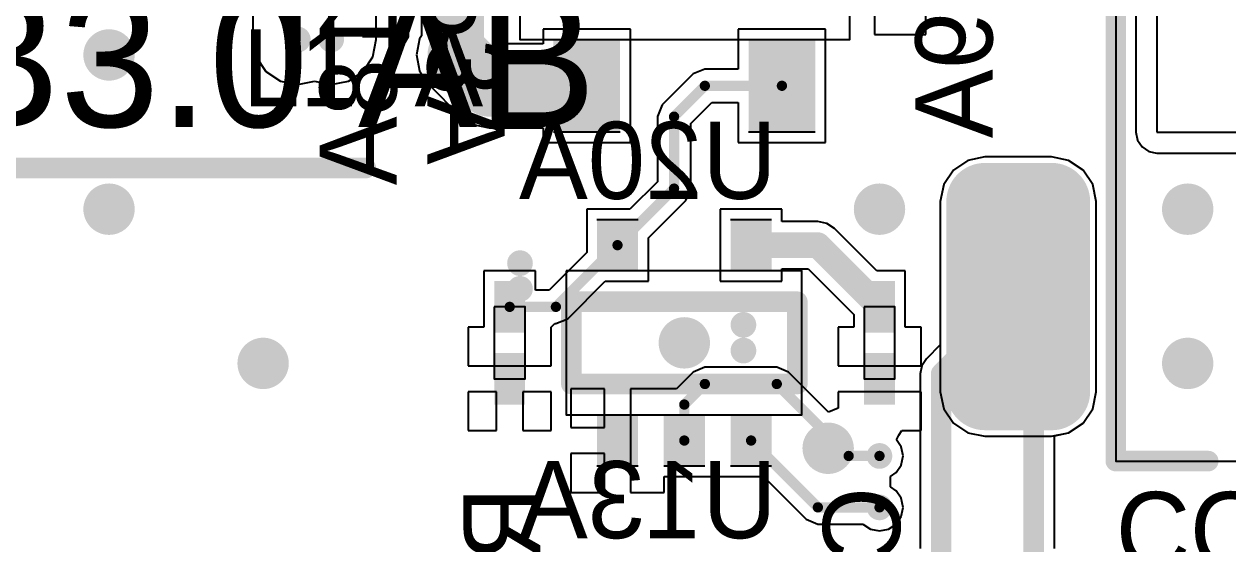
# Model space of a CAD drawing. Header units: millimetres. Extents: x 15 to 122, y 23 to 96.
# Drawn here: x 75.67 to 87.39, y 80.74 to 85.8 of the extents above; entities that cross this region are included whole.
import ezdxf

# ---------------------------------------------------------------- set-up
doc = ezdxf.new("R2010")
doc.units = ezdxf.units.MM
for name, color, linetype in [('Bottom Modules', 3, 'Continuous'), ('BottomLayer', 5, 'Continuous'), ('BottomOverlay', 54, 'Continuous'), ('BottomPaste', 16, 'Continuous'), ('TopLayer', 1, 'Continuous'), ('TopOverlay', 2, 'Continuous'), ('TopSolder', 216, 'Continuous'), ('Upper Modules', 80, 'Continuous')]:
    doc.layers.add(name, color=color, linetype=linetype)
doc.styles.get("Standard").update_dxf_attribs({"font": 'ARExthalf2.shx', "width": 0.1})

msp = doc.modelspace()

# ---------------------------------------------------------------- linework, layer by layer
at = {"layer": 'Bottom Modules'}
for p, q in [((81.475, 84.75), (80.825, 84.75)), ((83.375, 84.75), (82.725, 84.75)), ((81.25, 83.9), (81.65, 83.9)), ((82.55, 83.9), (82.95, 83.9)), ((81.65, 81.5), (81.25, 81.5)), ((82.3, 81.5), (81.9, 81.5)), ((82.95, 81.5), (82.55, 81.5))]:
    msp.add_line(p, q, dxfattribs=at)
for points in [[(80.5, 87.15), (80.5, 85.65), (83.712, 85.65), (83.712, 87.15)], [(80.95, 83.4), (80.95, 82), (83.243, 82), (83.243, 83.4)], [(80.25, 83.05), (80.25, 82.35), (80.55, 82.35), (80.55, 83.05)], [(83.85, 83.05), (83.85, 82.35), (84.15, 82.35), (84.15, 83.05)]]:
    msp.add_lwpolyline(points, close=True, dxfattribs=at)
at = {"layer": 'BottomLayer'}
for p, q in [((86.496, 94.796), (86.496, 84.75)), ((84.45, 85.7), (84.45, 86.329)), ((83.95, 86.038), (83.95, 85.7)), ((79.543, 85.9), (79.543, 85.686)), ((80.257, 85.72), (80.257, 85.9)), ((79.543, 85.686), (79.523, 85.656)), ((80.369, 85.608), (80.257, 85.72)), ((81.575, 85.75), (80.725, 85.75)), ((80.725, 85.75), (80.725, 85.608)), ((81.575, 84.65), (81.575, 85.75)), ((83.475, 85.75), (82.625, 85.75)), ((82.625, 85.75), (82.625, 85.362)), ((83.475, 84.65), (83.475, 85.75)), ((83.95, 85.7), (84.45, 85.7)), ((79.523, 85.656), (79.492, 85.5)), ((80.725, 85.608), (80.369, 85.608)), ((79.492, 85.5), (79.523, 85.344)), ((79.523, 85.344), (79.612, 85.212)), ((82.185, 85.315), (81.885, 85.015)), ((82.3, 85.362), (82.185, 85.315)), ((82.625, 85.362), (82.3, 85.362)), ((79.612, 85.212), (79.912, 84.912)), ((81.885, 85.015), (81.838, 84.9)), ((82.162, 84.833), (82.367, 85.038)), ((82.367, 85.038), (82.625, 85.038)), ((82.625, 85.038), (82.625, 84.65)), ((79.912, 84.912), (79.912, 84.912)), ((79.912, 84.912), (80.044, 84.823)), ((81.838, 84.9), (81.838, 84.267)), ((80.044, 84.823), (80.044, 84.823)), ((80.044, 84.823), (80.044, 84.823)), ((80.044, 84.823), (80.044, 84.823)), ((80.044, 84.823), (80.044, 84.823)), ((80.044, 84.823), (80.044, 84.823)), ((80.044, 84.823), (80.2, 84.792)), ((80.2, 84.792), (80.725, 84.792)), ((80.725, 84.792), (80.725, 84.65)), ((82.162, 84.2), (82.162, 84.833)), ((86.496, 84.75), (86.512, 84.672)), ((80.725, 84.65), (81.575, 84.65)), ((82.625, 84.65), (83.475, 84.65)), ((86.512, 84.672), (86.556, 84.606)), ((85.025, 84.508), (84.859, 84.475)), ((85.675, 84.508), (85.025, 84.508)), ((85.841, 84.475), (85.675, 84.508)), ((86.556, 84.606), (86.622, 84.562)), ((86.622, 84.562), (86.7, 84.546)), ((86.7, 84.546), (99.7, 84.546)), ((84.719, 84.381), (84.625, 84.241)), ((84.859, 84.475), (84.719, 84.381)), ((85.981, 84.381), (85.841, 84.475)), ((86.075, 84.241), (85.981, 84.381)), ((81.838, 84.267), (81.57, 84)), ((82.115, 84.085), (82.162, 84.2)), ((82.162, 84.2), (82.162, 84.2)), ((82.162, 84.2), (82.162, 84.2)), ((82.162, 84.2), (82.162, 84.2)), ((84.625, 84.241), (84.592, 84.075)), ((86.108, 84.075), (86.075, 84.241)), ((81.75, 83.72), (82.115, 84.085)), ((84.592, 84.075), (84.592, 82.225)), ((86.108, 82.225), (86.108, 84.075)), ((81.57, 84), (81.15, 84)), ((81.15, 84), (81.15, 83.58)), ((83.05, 84), (82.45, 84)), ((82.45, 84), (82.45, 83.3)), ((83.05, 83.879), (83.05, 84)), ((83.4, 83.879), (83.05, 83.879)), ((83.488, 83.862), (83.4, 83.879)), ((83.562, 83.812), (83.488, 83.862)), ((83.974, 83.4), (83.562, 83.812)), ((81.75, 83.3), (81.75, 83.72)), ((81.15, 83.58), (80.783, 83.212)), ((80.65, 83.4), (80.15, 83.4)), ((80.15, 83.4), (80.15, 82.854)), ((80.65, 83.212), (80.65, 83.4)), ((83.05, 83.3), (83.05, 83.421)), ((83.05, 83.421), (83.305, 83.421)), ((83.305, 83.421), (83.75, 82.976)), ((84.25, 83.4), (83.974, 83.4)), ((84.25, 82.854), (84.25, 83.4)), ((80.783, 83.212), (80.65, 83.212)), ((80.965, 82.935), (81.33, 83.3)), ((81.33, 83.3), (81.75, 83.3)), ((82.45, 83.3), (83.05, 83.3)), ((83.75, 82.976), (83.75, 82.854)), ((80.15, 82.854), (79.996, 82.854)), ((79.996, 82.854), (79.996, 82.477)), ((80.804, 82.854), (80.838, 82.888)), ((80.804, 82.477), (80.804, 82.854)), ((80.804, 82.854), (80.804, 82.854)), ((80.804, 82.854), (80.804, 82.854)), ((80.838, 82.888), (80.85, 82.888)), ((80.85, 82.888), (80.965, 82.935)), ((83.75, 82.854), (83.596, 82.854)), ((83.596, 82.854), (83.596, 82.477)), ((84.404, 82.854), (84.25, 82.854)), ((84.404, 82.477), (84.404, 82.854)), ((79.996, 82.477), (80.804, 82.477)), ((82.185, 82.415), (82.024, 82.254)), ((82.3, 82.462), (82.185, 82.415)), ((83, 82.462), (82.3, 82.462)), ((83.115, 82.415), (83, 82.462)), ((83.504, 82.026), (83.115, 82.415)), ((83.596, 82.477), (84.404, 82.477)), ((80.273, 82.223), (79.996, 82.223)), ((79.996, 82.223), (79.996, 81.846)), ((80.273, 81.846), (80.273, 82.223)), ((80.804, 82.223), (80.527, 82.223)), ((80.527, 82.223), (80.527, 81.846)), ((80.804, 81.846), (80.804, 82.223)), ((81.323, 82.254), (80.996, 82.254)), ((80.996, 82.254), (80.996, 81.877)), ((81.323, 81.877), (81.323, 82.254)), ((81.904, 82.254), (81.577, 82.254)), ((81.577, 82.254), (81.577, 81.75)), ((82.024, 82.254), (81.904, 82.254)), ((81.904, 82.254), (81.904, 82.254)), ((84.404, 82.223), (83.596, 82.223)), ((83.596, 82.223), (83.596, 82.064)), ((84.404, 81.846), (84.404, 82.223)), ((84.592, 82.225), (84.625, 82.059)), ((86.075, 82.059), (86.108, 82.225)), ((83.596, 82.064), (83.504, 82.026)), ((84.625, 82.059), (84.719, 81.919)), ((85.981, 81.919), (86.075, 82.059)), ((84.719, 81.919), (84.859, 81.825)), ((85.841, 81.825), (85.981, 81.919)), ((79.996, 81.846), (80.273, 81.846)), ((80.527, 81.846), (80.804, 81.846)), ((80.996, 81.877), (81.323, 81.877)), ((84.165, 81.758), (84.189, 81.802)), ((84.189, 81.802), (84.218, 81.846)), ((84.218, 81.846), (84.404, 81.846)), ((84.859, 81.825), (85.025, 81.792)), ((85.675, 81.792), (85.841, 81.825)), ((81.577, 81.75), (81.577, 81.246)), ((84.212, 81.688), (84.165, 81.758)), ((84.229, 81.6), (84.212, 81.688)), ((85.025, 81.792), (85.675, 81.792)), ((81.323, 81.623), (80.996, 81.623)), ((80.996, 81.623), (80.996, 81.246)), ((81.323, 81.246), (81.323, 81.623)), ((84.212, 81.512), (84.229, 81.6)), ((84.162, 81.438), (84.212, 81.512)), ((81.904, 81.246), (81.904, 81.4)), ((81.904, 81.4), (82.4, 81.4)), ((82.4, 81.4), (82.4, 81.4)), ((82.4, 81.4), (82.4, 81.4)), ((82.4, 81.4), (82.4, 81.4)), ((82.4, 81.4), (82.45, 81.4)), ((82.45, 81.4), (82.45, 81.4)), ((82.45, 81.4), (82.87, 81.4)), ((82.87, 81.4), (83.285, 80.985)), ((84.106, 81.4), (84.162, 81.438)), ((84.106, 81.3), (84.106, 81.4)), ((80.996, 81.246), (81.323, 81.246)), ((81.577, 81.246), (81.904, 81.246)), ((84.162, 81.262), (84.106, 81.3)), ((84.212, 81.188), (84.162, 81.262)), ((84.229, 81.1), (84.212, 81.188)), ((84.212, 81.012), (84.229, 81.1)), ((83.285, 80.985), (83.285, 80.985)), ((83.285, 80.985), (83.285, 80.985)), ((83.285, 80.985), (83.285, 80.985)), ((83.285, 80.985), (83.285, 80.985)), ((83.285, 80.985), (83.4, 80.938)), ((84.162, 80.938), (84.212, 81.012)), ((83.4, 80.938), (83.838, 80.938)), ((83.838, 80.938), (83.912, 80.888)), ((83.912, 80.888), (84, 80.871)), ((84, 80.871), (84.088, 80.888)), ((84.088, 80.888), (84.162, 80.938))]:
    msp.add_line(p, q, dxfattribs=at)
for points, const_width in [([(79.9, 85.5), (79.9, 85.9)], 0.5), ([(79.9, 85.5), (80.2, 85.2)], 0.6), ([(80.2, 85.2), (81.15, 85.2)], 0.6), ([(82, 84.9), (82.3, 85.2)], 0.1), ([(82.3, 85.2), (83.05, 85.2)], 0.1), ([(82, 84.2), (82, 84.9)], 0.1), ([(81.45, 83.65), (82, 84.2)], 0.1), ([(80.85, 83.05), (81.45, 83.65)], 0.1), ([(82.75, 83.65), (83, 83.65)], 0.25), ([(83, 83.65), (83.4, 83.65)], 0.25), ([(83.4, 83.65), (84, 83.05)], 0.25), ([(80.4, 83.05), (80.85, 83.05)], 0.1), ([(82.1, 82.1), (82.3, 82.3)], 0.1), ([(82.3, 82.3), (83, 82.3)], 0.1), ([(83, 82.3), (83.7, 81.6)], 0.1), ([(82.1, 81.75), (82.1, 82.1)], 0.1), ([(82.75, 81.75), (83.4, 81.1)], 0.1), ([(83.7, 81.6), (84, 81.6)], 0.1), ([(83.4, 81.1), (84, 81.1)], 0.1)]:
    msp.add_lwpolyline(points, dxfattribs=dict(at, const_width=const_width))
for points, const_width in [([(79.775, 85.9, 1), (80.025, 85.9, 1)], 0.25), ([(79.75, 85.5, 1), (80.05, 85.5, 1)], 0.3), ([(79.812, 85.675, 1), (79.937, 85.675, 1)], 0.125), ([(76.375, 85.5, 1), (76.625, 85.5, 1)], 0.25), ([(79.775, 85.5, 1), (80.025, 85.5, 1)], 0.25), ([(79.812, 85.425, 1), (79.937, 85.425, 1)], 0.125), ([(80.05, 85.2, 1), (80.35, 85.2, 1)], 0.3), ([(80.05, 85.2, 1), (80.35, 85.2, 1)], 0.3), ([(81, 85.2, 1), (81.3, 85.2, 1)], 0.3), ([(82.275, 85.2, 1), (82.325, 85.2, 1)], 0.05), ([(82.275, 85.2, 1), (82.325, 85.2, 1)], 0.05), ([(83.025, 85.2, 1), (83.075, 85.2, 1)], 0.05), ([(81.975, 84.9, 1), (82.025, 84.9, 1)], 0.05), ([(81.975, 84.9, 1), (82.025, 84.9, 1)], 0.05), ([(84.863, 84.075, 1), (85.188, 84.075, 1)], 0.325), ([(85.513, 84.075, 1), (85.838, 84.075, 1)], 0.325), ([(76.375, 84, 1), (76.625, 84, 1)], 0.25), ([(81.975, 84.2, 1), (82.025, 84.2, 1)], 0.05), ([(81.975, 84.2, 1), (82.025, 84.2, 1)], 0.05), ([(83.875, 84, 1), (84.125, 84, 1)], 0.25), ([(86.875, 84, 1), (87.125, 84, 1)], 0.25), ([(81.425, 83.65, 1), (81.475, 83.65, 1)], 0.05), ([(81.425, 83.65, 1), (81.475, 83.65, 1)], 0.05), ([(82.687, 83.65, 1), (82.812, 83.65, 1)], 0.125), ([(82.938, 83.65, 1), (83.063, 83.65, 1)], 0.125), ([(82.938, 83.65, 1), (83.063, 83.65, 1)], 0.125), ([(82.938, 83.65, 1), (83.063, 83.65, 1)], 0.125), ([(83.337, 83.65, 1), (83.462, 83.65, 1)], 0.125), ([(83.337, 83.65, 1), (83.462, 83.65, 1)], 0.125), ([(80.375, 83.05, 1), (80.425, 83.05, 1)], 0.05), ([(80.825, 83.05, 1), (80.875, 83.05, 1)], 0.05), ([(80.825, 83.05, 1), (80.875, 83.05, 1)], 0.05), ([(83.937, 83.05, 1), (84.062, 83.05, 1)], 0.125), ([(81.975, 82.7, 1), (82.225, 82.7, 1)], 0.25), ([(77.875, 82.5, 1), (78.125, 82.5, 1)], 0.25), ([(86.875, 82.5, 1), (87.125, 82.5, 1)], 0.25), ([(80.338, 82.475, 1), (80.463, 82.475, 1)], 0.125), ([(83.937, 82.475, 1), (84.062, 82.475, 1)], 0.125), ([(84.863, 82.225, 1), (85.188, 82.225, 1)], 0.325), ([(85.513, 82.225, 1), (85.838, 82.225, 1)], 0.325), ([(80.338, 82.225, 1), (80.463, 82.225, 1)], 0.125), ([(82.275, 82.3, 1), (82.325, 82.3, 1)], 0.05), ([(82.275, 82.3, 1), (82.325, 82.3, 1)], 0.05), ([(82.975, 82.3, 1), (83.025, 82.3, 1)], 0.05), ([(82.975, 82.3, 1), (83.025, 82.3, 1)], 0.05), ([(83.937, 82.225, 1), (84.062, 82.225, 1)], 0.125), ([(82.075, 82.1, 1), (82.125, 82.1, 1)], 0.05), ([(82.075, 82.1, 1), (82.125, 82.1, 1)], 0.05), ([(81.388, 81.875, 1), (81.512, 81.875, 1)], 0.125), ([(82.075, 81.75, 1), (82.125, 81.75, 1)], 0.05), ([(82.725, 81.75, 1), (82.775, 81.75, 1)], 0.05), ([(83.937, 81.6, 1), (84.062, 81.6, 1)], 0.125), ([(83.675, 81.6, 1), (83.725, 81.6, 1)], 0.05), ([(83.675, 81.6, 1), (83.725, 81.6, 1)], 0.05), ([(83.975, 81.6, 1), (84.025, 81.6, 1)], 0.05), ([(83.937, 81.1, 1), (84.062, 81.1, 1)], 0.125), ([(83.375, 81.1, 1), (83.425, 81.1, 1)], 0.05), ([(83.375, 81.1, 1), (83.425, 81.1, 1)], 0.05), ([(83.975, 81.1, 1), (84.025, 81.1, 1)], 0.05)]:
    msp.add_lwpolyline(points, format="xyb", close=True, dxfattribs=dict(at, const_width=const_width))
for points in [[(79.65, 85.6), (80.15, 85.6), (79.65, 86.2), (80.15, 86.2)], [(81.475, 85.65), (80.825, 85.65), (81.475, 84.75), (80.825, 84.75)], [(83.375, 85.65), (82.725, 85.65), (83.375, 84.75), (82.725, 84.75)], [(85.025, 81.9), (85.675, 81.9), (85.025, 84.4), (85.675, 84.4)], [(84.7, 82.225), (86, 82.225), (84.7, 84.075), (86, 84.075)], [(81.25, 83.4), (81.65, 83.4), (81.25, 83.9), (81.65, 83.9)], [(82.55, 83.4), (82.95, 83.4), (82.55, 83.9), (82.95, 83.9)], [(80.25, 82.8), (80.55, 82.8), (80.25, 83.3), (80.55, 83.3)], [(84.15, 83.3), (83.85, 83.3), (84.15, 82.8), (83.85, 82.8)], [(80.25, 82.1), (80.55, 82.1), (80.25, 82.6), (80.55, 82.6)], [(84.15, 82.6), (83.85, 82.6), (84.15, 82.1), (83.85, 82.1)], [(81.25, 81.5), (81.65, 81.5), (81.25, 82), (81.65, 82)], [(81.9, 81.5), (82.3, 81.5), (81.9, 82), (82.3, 82)], [(82.55, 81.5), (82.95, 81.5), (82.55, 82), (82.95, 82)]]:
    msp.add_solid(points, dxfattribs=at)
at = {"layer": 'BottomOverlay', "const_width": 0.2}
for points in [[(81, 82.3), (81, 83.1)], [(81, 83.1), (83.2, 83.1)], [(83.2, 82.3), (83.2, 83.1)], [(81, 82.3), (83.2, 82.3)]]:
    msp.add_lwpolyline(points, dxfattribs=at)
at = {"layer": 'BottomOverlay'}
for points, const_width in [([(80.95, 83.1, 1), (81.05, 83.1, 1)], 0.1), ([(80.95, 83.1, 1), (81.05, 83.1, 1)], 0.1), ([(83.15, 83.1, 1), (83.25, 83.1, 1)], 0.1), ([(83.15, 83.1, 1), (83.25, 83.1, 1)], 0.1), ([(80.95, 82.3, 1), (81.05, 82.3, 1)], 0.1), ([(80.95, 82.3, 1), (81.05, 82.3, 1)], 0.1), ([(83.15, 82.3, 1), (83.25, 82.3, 1)], 0.1), ([(83.15, 82.3, 1), (83.25, 82.3, 1)], 0.1), ([(83.625, 81.675, 1), (83.375, 81.675, 1)], 0.25), ([(83.313, 81.675, 1), (83.438, 81.675, 1)], 0.125), ([(83.563, 81.675, 1), (83.688, 81.675, 1)], 0.125)]:
    msp.add_lwpolyline(points, format="xyb", close=True, dxfattribs=dict(at, const_width=const_width))
at = {"layer": 'BottomPaste'}
for points in [[(79.65, 85.6), (80.15, 85.6), (79.65, 86.2), (80.15, 86.2)], [(79.65, 85.6), (80.15, 85.6), (79.65, 86.2), (80.15, 86.2)], [(81.475, 85.65), (80.825, 85.65), (81.475, 84.75), (80.825, 84.75)], [(81.475, 85.65), (80.825, 85.65), (81.475, 84.75), (80.825, 84.75)], [(83.375, 85.65), (82.725, 85.65), (83.375, 84.75), (82.725, 84.75)], [(83.375, 85.65), (82.725, 85.65), (83.375, 84.75), (82.725, 84.75)], [(81.25, 83.4), (81.65, 83.4), (81.25, 83.9), (81.65, 83.9)], [(81.25, 83.4), (81.65, 83.4), (81.25, 83.9), (81.65, 83.9)], [(82.55, 83.4), (82.95, 83.4), (82.55, 83.9), (82.95, 83.9)], [(82.55, 83.4), (82.95, 83.4), (82.55, 83.9), (82.95, 83.9)], [(80.25, 82.8), (80.55, 82.8), (80.25, 83.3), (80.55, 83.3)], [(80.25, 82.8), (80.55, 82.8), (80.25, 83.3), (80.55, 83.3)], [(84.15, 83.3), (83.85, 83.3), (84.15, 82.8), (83.85, 82.8)], [(84.15, 83.3), (83.85, 83.3), (84.15, 82.8), (83.85, 82.8)], [(80.25, 82.1), (80.55, 82.1), (80.25, 82.6), (80.55, 82.6)], [(80.25, 82.1), (80.55, 82.1), (80.25, 82.6), (80.55, 82.6)], [(84.15, 82.6), (83.85, 82.6), (84.15, 82.1), (83.85, 82.1)], [(84.15, 82.6), (83.85, 82.6), (84.15, 82.1), (83.85, 82.1)], [(81.25, 81.5), (81.65, 81.5), (81.25, 82), (81.65, 82)], [(81.25, 81.5), (81.65, 81.5), (81.25, 82), (81.65, 82)], [(81.9, 81.5), (82.3, 81.5), (81.9, 82), (82.3, 82)], [(81.9, 81.5), (82.3, 81.5), (81.9, 82), (82.3, 82)], [(82.55, 81.5), (82.95, 81.5), (82.55, 82), (82.95, 82)], [(82.55, 81.5), (82.95, 81.5), (82.55, 82), (82.95, 82)]]:
    msp.add_solid(points, dxfattribs=at)
at = {"layer": 'TopLayer'}
for p, q in [((86.496, 94.796), (86.496, 84.75)), ((77.899, 85.956), (77.899, 85.65)), ((79.101, 85.65), (79.101, 85.956)), ((77.899, 85.65), (77.932, 85.482)), ((79.068, 85.482), (79.101, 85.65)), ((77.932, 85.482), (78.027, 85.34)), ((78.973, 85.34), (79.068, 85.482)), ((78.027, 85.34), (78.17, 85.245)), ((78.83, 85.245), (78.973, 85.34)), ((78.17, 85.245), (78.337, 85.212)), ((78.337, 85.212), (78.5, 85.244)), ((78.5, 85.244), (78.663, 85.212)), ((78.663, 85.212), (78.83, 85.245)), ((86.496, 84.75), (86.512, 84.672)), ((86.512, 84.672), (86.556, 84.606)), ((85.025, 84.508), (84.859, 84.475)), ((85.675, 84.508), (85.025, 84.508)), ((85.841, 84.475), (85.675, 84.508)), ((86.556, 84.606), (86.622, 84.562)), ((86.622, 84.562), (86.7, 84.546)), ((86.7, 84.546), (99.7, 84.546)), ((84.719, 84.381), (84.625, 84.241)), ((84.859, 84.475), (84.719, 84.381)), ((85.981, 84.381), (85.841, 84.475)), ((86.075, 84.241), (85.981, 84.381)), ((84.625, 84.241), (84.592, 84.075)), ((86.108, 84.075), (86.075, 84.241)), ((84.592, 84.075), (84.592, 82.68)), ((86.108, 82.225), (86.108, 84.075)), ((84.592, 82.68), (84.456, 82.544)), ((84.456, 82.544), (84.412, 82.478)), ((84.412, 82.478), (84.396, 82.4)), ((84.396, 82.4), (84.396, 80.7)), ((86.075, 82.059), (86.108, 82.225)), ((85.981, 81.919), (86.075, 82.059)), ((85.841, 81.825), (85.981, 81.919)), ((85.704, 81.797), (85.841, 81.825)), ((85.704, 80.7), (85.704, 81.797))]:
    msp.add_line(p, q, dxfattribs=at)
for points, const_width in [([(78.337, 85.65), (78.337, 86.137)], 0.06), ([(78.663, 85.65), (78.663, 86.137)], 0.06), ([(84.6, 82.4), (85.35, 83.15)], 0.2), ([(85.35, 83.15), (85.5, 83)], 0.2), ([(85.5, 80.3), (85.5, 83)], 0.2), ([(84.6, 80.3), (84.6, 82.4)], 0.2)]:
    msp.add_lwpolyline(points, dxfattribs=dict(at, const_width=const_width))
for points, const_width in [([(76.375, 85.5, 1), (76.625, 85.5, 1)], 0.25), ([(78.275, 85.65, 1), (78.4, 85.65, 1)], 0.125), ([(78.323, 85.65, 1), (78.352, 85.65, 1)], 0.03), ([(78.6, 85.65, 1), (78.725, 85.65, 1)], 0.125), ([(78.648, 85.65, 1), (78.678, 85.65, 1)], 0.03), ([(84.863, 84.075, 1), (85.188, 84.075, 1)], 0.325), ([(85.513, 84.075, 1), (85.838, 84.075, 1)], 0.325), ([(76.375, 84, 1), (76.625, 84, 1)], 0.25), ([(83.875, 84, 1), (84.125, 84, 1)], 0.25), ([(86.875, 84, 1), (87.125, 84, 1)], 0.25), ([(80.438, 83.475, 1), (80.563, 83.475, 1)], 0.125), ([(80.438, 83.225, 1), (80.563, 83.225, 1)], 0.125), ([(85.3, 83.15, 1), (85.4, 83.15, 1)], 0.1), ([(85.3, 83.15, 1), (85.4, 83.15, 1)], 0.1), ([(85.45, 83, 1), (85.55, 83, 1)], 0.1), ([(85.45, 83, 1), (85.55, 83, 1)], 0.1), ([(82.613, 82.875, 1), (82.738, 82.875, 1)], 0.125), ([(81.975, 82.7, 1), (82.225, 82.7, 1)], 0.25), ([(77.875, 82.5, 1), (78.125, 82.5, 1)], 0.25), ([(82.613, 82.625, 1), (82.738, 82.625, 1)], 0.125), ([(86.875, 82.5, 1), (87.125, 82.5, 1)], 0.25), ([(84.55, 82.4, 1), (84.65, 82.4, 1)], 0.1), ([(84.55, 82.4, 1), (84.65, 82.4, 1)], 0.1), ([(84.863, 82.225, 1), (85.188, 82.225, 1)], 0.325), ([(85.513, 82.225, 1), (85.838, 82.225, 1)], 0.325)]:
    msp.add_lwpolyline(points, format="xyb", close=True, dxfattribs=dict(at, const_width=const_width))
for points in [[(85.025, 81.9), (85.675, 81.9), (85.025, 84.4), (85.675, 84.4)], [(84.7, 82.225), (86, 82.225), (84.7, 84.075), (86, 84.075)]]:
    msp.add_solid(points, dxfattribs=at)
at = {"layer": 'TopOverlay', "const_width": 0.2}
for points in [[(86.3, 81.55), (86.3, 92.13)], [(70, 84.4), (79, 84.4)], [(86.3, 81.55), (87.2, 81.55)]]:
    msp.add_lwpolyline(points, dxfattribs=at)
at = {"layer": 'TopOverlay', "const_width": 0.1}
for points in [[(78.95, 84.4, 1), (79.05, 84.4, 1)], [(86.25, 81.55, 1), (86.35, 81.55, 1)], [(86.25, 81.55, 1), (86.35, 81.55, 1)], [(87.15, 81.55, 1), (87.25, 81.55, 1)]]:
    msp.add_lwpolyline(points, format="xyb", close=True, dxfattribs=at)
at = {"layer": 'TopSolder', "const_width": 0.375}
for points in [[(84.838, 84.075, 1), (85.212, 84.075, 1)], [(84.838, 84.075, 1), (85.212, 84.075, 1)], [(85.488, 84.075, 1), (85.863, 84.075, 1)], [(85.488, 84.075, 1), (85.863, 84.075, 1)], [(84.838, 82.225, 1), (85.212, 82.225, 1)], [(84.838, 82.225, 1), (85.212, 82.225, 1)], [(85.488, 82.225, 1), (85.863, 82.225, 1)], [(85.488, 82.225, 1), (85.863, 82.225, 1)]]:
    msp.add_lwpolyline(points, format="xyb", close=True, dxfattribs=at)
at = {"layer": 'TopSolder'}
for points in [[(85.025, 81.85), (85.675, 81.85), (85.025, 84.45), (85.675, 84.45)], [(85.025, 81.85), (85.675, 81.85), (85.025, 84.45), (85.675, 84.45)], [(84.65, 82.225), (86.05, 82.225), (84.65, 84.075), (86.05, 84.075)], [(84.65, 82.225), (86.05, 82.225), (84.65, 84.075), (86.05, 84.075)]]:
    msp.add_solid(points, dxfattribs=at)
at = {"layer": 'Upper Modules'}
for p, q in [((86.7, 95), (86.7, 84.75)), ((86.7, 84.75), (99.7, 84.75))]:
    msp.add_line(p, q, dxfattribs=at)
msp.add_lwpolyline([(100.1, 81.55), (100.1, 94.95), (86.3, 94.95), (86.3, 81.55)], close=True, dxfattribs=at)

# ---------------------------------------------------------------- texts
at = {"layer": 'BottomOverlay', "text_generation_flag": 2}
for s, rotation, p in [('C318A', 90, (79.3, 87.3)), ('R99A', 90, (85.1, 87.2)), ('U20A', 360, (83, 84.1)), ('U13A', 360, (83, 80.8)), ('R100A', 90, (80.7, 81.3)), ('C152A', 90, (84.2, 81.3))]:
    msp.add_text(s, height=0.75, rotation=rotation, dxfattribs=at).set_placement(p)
at = {"layer": 'TopOverlay'}
for s, height, rotation, p in [('C153A', 0.75, 270, (79.6, 87.5)), ('MicroUSB3.0 AB', 1.3, 360, (68.2, 84.8)), ('L17A', 0.75, 360, (77.8, 85)), ('CON3', 0.75, 360, (86.3, 80.5))]:
    msp.add_text(s, height=height, rotation=rotation, dxfattribs=at).set_placement(p)

doc.saveas('drawing.dxf')
